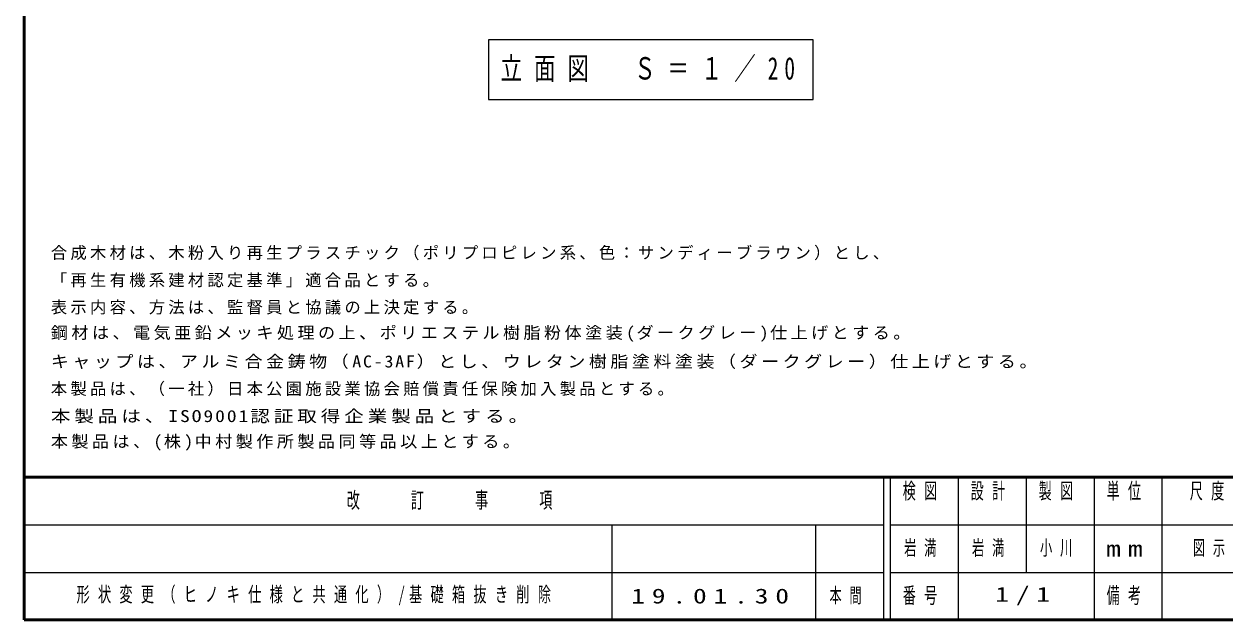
# Model space of a CAD drawing. Units: millimetres on the paper, scale 1:20. Extents: x -365 to 0, y 0 to 257.
# Drawn here: x -365 to -188.2, y 0 to 87.6 of the extents above; entities that cross this region are included whole.
import ezdxf

# ---------------------------------------------------------------- set-up
doc = ezdxf.new("R2010")
doc.units = ezdxf.units.MM
doc.layers.add('LY_1', color=7, linetype='Continuous', lineweight=13)
doc.layers.add('LY_3', color=7, linetype='Continuous', lineweight=13)
doc.styles.add('ＭＳ ゴシック', font='')
doc.styles.get('ＭＳ ゴシック').set_extended_font_data('MS Gothic')

msp = doc.modelspace()

# ---------------------------------------------------------------- linework, layer by layer
at = {"layer": 'LY_1'}
for p, q in [((-296.638, 85.334), (-296.638, 76.534)), ((-248.838, 85.334), (-296.638, 85.334)), ((-248.838, 76.534), (-248.838, 85.334)), ((-296.638, 76.534), (-248.838, 76.534))]:
    msp.add_line(p, q, dxfattribs=at)
at = {"layer": 'LY_3', "lineweight": 50}
for p, q in [((-365, 257), (-365, 0)), ((-365, 21), (0, 21)), ((-365, 0), (0, 0))]:
    msp.add_line(p, q, dxfattribs=at)
at = {"layer": 'LY_3', "color": 211, "lineweight": 25}
for p, q in [((-238.5, 21), (-238.5, 0)), ((-237.5, 21), (-237.5, 0)), ((-227.5, 21), (-227.5, 7)), ((-217.5, 21), (-217.5, 7)), ((-207.5, 21), (-207.5, 0)), ((-197.5, 21), (-197.5, 7)), ((-237.5, 7), (0, 7))]:
    msp.add_line(p, q, dxfattribs=at)
at = {"layer": 'LY_3'}
for p, q in [((-365, 14), (-238.5, 14)), ((-278.5, 14), (-278.5, 0)), ((-248.5, 14), (-248.5, 0)), ((-237.5, 14), (-182.5, 14)), ((-365, 7), (-238.5, 7)), ((-227.5, 7), (-227.5, 0))]:
    msp.add_line(p, q, dxfattribs=at)
at = {"layer": 'LY_3', "lineweight": 25}
msp.add_line((-197.5, 7), (-197.5, 0), dxfattribs=at)

# ---------------------------------------------------------------- texts
at = {"layer": 'LY_1', "style": 'ＭＳ ゴシック'}
for s, insert, char_height, attachment_point in [('\\T1.56;\\W0.7;立面図\u3000Ｓ＝１／20', (-272.738, 80.934), 3.299, 5), ('\\T1.2;合成木材は、木粉入り再生プラスチック（ポリプロピレン系、色：サンディーブラウン）とし、', (-361.049, 52.905), 1.76, 7), ('\\T1.2;「再生有機系建材認定基準」適合品とする。', (-361.049, 48.905), 1.76, 7), ('\\T1.2;表示内容、方法は、監督員と協議の上決定する。', (-361.049, 44.905), 1.76, 7), ('\\T1.2;\\W1.05;鋼材は、電気亜鉛メッキ処理の上、ポリエステル樹脂粉体塗装(ダークグレー)仕上げとする。', (-361.049, 40.905), 1.76, 7), ('\\T1.2;\\W1.1;キャップは、アルミ合金鋳物（AC-3AF）とし、ウレタン樹脂塗料塗装（ダークグレー）仕上げとする。', (-361.049, 36.905), 1.76, 7), ('\\T1.2;本製品は、（一社）日本公園施設業協会賠償責任保険加入製品とする。', (-361.049, 32.905), 1.76, 7), ('\\T1.2;\\W1.2;本製品は、ISO9001認証取得企業製品とする。', (-361.049, 28.905), 1.76, 7), ('\\T1.2;\\W1.05;本製品は、(株)中村製作所製品同等品以上とする。', (-361.049, 24.905), 1.76, 7), ('\\T1.64;\\W0.6;岩満', (-232.5, 10.5), 2.199, 5), ('\\T1.64;\\W0.6;岩満', (-222.5, 10.5), 2.199, 5), ('\\T1.64;\\W0.6;小川', (-212.5, 10.5), 2.199, 5), ('\\T1.64;\\W0.6;図示', (-190, 10.5), 2.199, 5), ('\\T1.62;\\W0.65;形状変更（ヒノキ仕様と共通化）/基礎箱抜き削除', (-321.75, 3.5), 2.199, 5), ('\\T1.5;\\W1.35;19.01.30', (-263.5, 3.5), 2.199, 5), ('\\T1.64;\\W0.6;本間', (-243.5, 3.5), 2.199, 5), ('\\T1.5;\\W1.35;1/1', (-217.5, 3.5), 2.199, 5)]:
    msp.add_mtext(s, dxfattribs=dict(at, insert=insert, char_height=char_height, attachment_point=attachment_point))
at = {"layer": 'LY_3', "color": 4, "char_height": 2.346, "style": 'ＭＳ ゴシック'}
for s, insert, attachment_point in [('\\T1.64;\\W0.6;検図', (-232.5, 20.167), 2), ('\\T1.64;\\W0.6;設計', (-222.5, 20.167), 2), ('\\T1.64;\\W0.6;製図', (-212.5, 20.167), 2), ('\\T1.64;\\W0.6;単位', (-202.5, 20.167), 2), ('\\T1.64;\\W0.6;尺度', (-190.25, 20.167), 2), ('\\T1.64;\\W0.6;改\u3000\u3000訂\u3000\u3000事\u3000\u3000項', (-301.75, 17.5), 5), ('\\T1.5;\\W1.35;mm', (-202.5, 10.5), 5), ('\\T1.64;\\W0.6;番号', (-232.5, 3.5), 5), ('\\T1.64;\\W0.6;備考', (-202.5, 3.5), 5)]:
    msp.add_mtext(s, dxfattribs=dict(at, insert=insert, attachment_point=attachment_point))

doc.saveas('drawing.dxf')
